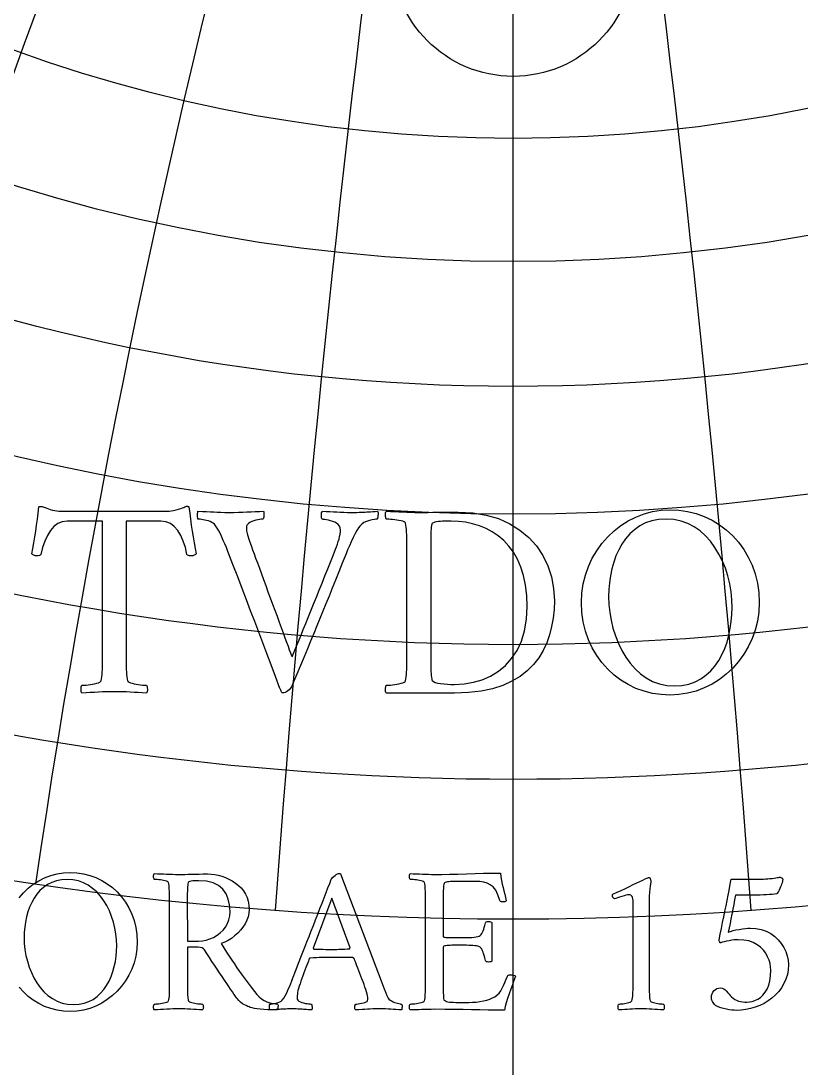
# Model space of a CAD drawing. Header units: millimetres. Extents: x -62 to 62, y -62 to 63.
# Drawn here: x -8.42 to 4.93, y -19.03 to -1.13 of the extents above; entities that cross this region are included whole.
import ezdxf

# ---------------------------------------------------------------- set-up
doc = ezdxf.new("R2010")
doc.units = ezdxf.units.MM
for name, color, linetype in [('CUT_INNER', 6, 'Continuous'), ('CUT_OUTER', 1, 'Continuous'), ('ENGRAVE', 7, 'Continuous'), ('ENGRAVE_FINE', 8, 'Continuous'), ('TEXT', 5, 'Continuous')]:
    doc.layers.add(name, color=color, linetype=linetype)

msp = doc.modelspace()

# ---------------------------------------------------------------- linework, layer by layer
at = {"layer": 'CUT_INNER'}
msp.add_circle((0, 0), 2.075, dxfattribs=at)
at = {"layer": 'CUT_OUTER'}
msp.add_arc((-0.0002, -0.0002), 61.6124, 137.460696, 87.802279, dxfattribs=at)
at = {"layer": 'ENGRAVE'}
msp.add_lwpolyline([(0, -60.75), (0, 60.75)], dxfattribs=at)
for centre, radius in [((0, 0), 60.75), ((0, 25.233), 32.6093), ((0, 23.2838), 28.525), ((0, 21.7056), 24.8411), ((0, 0), 39.7663), ((0, 0), 26.0306)]:
    msp.add_circle(centre, radius, dxfattribs=at)
for centre, radius, start, end in [((0, 27.6592), 37.2123, 131.54082, 48.45918), ((0, 30.7147), 42.5003, 158.87593, 21.12407), ((0, 34.6261), 48.7145, 177.98716, 2.01284), ((0, 39.7432), 56.2217, 193.58708, 346.41292)]:
    msp.add_arc(centre, radius, start, end, dxfattribs=at)
at = {"layer": 'ENGRAVE_FINE'}
for centre, radius, start, end in [((-319.0346, -39.7894), 323.9563, 4.152572, 17.901565), ((-319.0346, -39.7894), 323.9563, 4.152572, 17.901565), ((319.0346, -39.7894), 323.9563, 162.098435, 175.847428), ((319.0346, -39.7894), 323.9563, 162.098435, 175.847428), ((-154.5577, -39.7894), 164.4769, 8.358017, 35.97743), ((-154.5577, -39.7894), 164.4769, 8.358017, 35.97743), ((154.5577, -39.7894), 164.4769, 144.02257, 171.641983), ((154.5577, -39.7894), 164.4769, 144.02257, 171.641983), ((-97.4355, -39.7894), 112.5088, 12.671638, 54.3922), ((-97.4355, -39.7894), 112.5088, 12.671638, 54.3922), ((97.4355, -39.7894), 112.5088, 125.6078, 167.328362), ((97.4355, -39.7894), 112.5088, 125.6078, 167.328362), ((-67.0414, -39.7894), 87.5163, 17.153802, 73.277838), ((-67.0414, -39.7894), 87.5163, 17.153802, 73.277838), ((67.0414, -39.7894), 87.5163, 106.722162, 162.846198), ((67.0414, -39.7894), 87.5163, 106.722162, 162.846198), ((-47.2031, -39.7894), 73.4349, 21.873002, 92.678933), ((-47.2031, -39.7894), 73.4349, 21.873002, 92.678933), ((47.2031, -39.7894), 73.4349, 87.321067, 158.126998), ((47.2031, -39.7894), 73.4349, 87.321067, 158.126998), ((-32.4785, -39.7894), 64.957, 26.909615, 108.663414), ((-32.4785, -39.7894), 64.957, 26.909615, 108.663414), ((32.4785, -39.7894), 64.957, 71.336586, 153.090385), ((32.4785, -39.7894), 64.957, 71.336586, 153.090385), ((-20.4749, -39.7894), 59.8647, 32.360678, 118.765767), ((-20.4749, -39.7894), 59.8647, 32.360678, 118.765767), ((20.4749, -39.7894), 59.8647, 61.234233, 147.639322), ((20.4749, -39.7894), 59.8647, 61.234233, 147.639322), ((-9.9192, -39.7894), 57.1222, 38.34609, 127.43566), ((-9.9192, -39.7894), 57.1222, 38.34609, 127.43566), ((9.9192, -39.7894), 57.1222, 52.56434, 141.65391), ((9.9192, -39.7894), 57.1222, 52.56434, 141.65391), ((0, 70.5779), 94.9547, 230.263164, 309.736836)]:
    msp.add_arc(centre, radius, start, end, dxfattribs=at)
at = {"layer": 'TEXT'}
for points in [[(-5.916, -9.5102), (-5.8852, -9.5087), (-5.8502, -9.5042), (-5.811, -9.4968), (-5.7675, -9.4863), (-5.725, -9.4746), (-5.6885, -9.4635), (-5.658, -9.453), (-5.6334, -9.4432), (-5.6158, -9.4348), (-5.6011, -9.4288), (-5.5894, -9.4252), (-5.5807, -9.424), (-5.5732, -9.4246), (-5.5652, -9.4264), (-5.5565, -9.4294), (-5.5472, -9.4336), (-5.5348, -9.5405), (-5.5214, -9.6455), (-5.5072, -9.7488), (-5.4921, -9.8503), (-5.4761, -9.95), (-5.4592, -10.0479), (-5.4414, -10.144), (-5.4226, -10.2384), (-5.4283, -10.2434), (-5.4358, -10.2491), (-5.4451, -10.2554), (-5.4562, -10.2623), (-5.4688, -10.2683), (-5.4825, -10.2719), (-5.4975, -10.2731), (-5.5137, -10.2719), (-5.5376, -10.2704), (-5.5568, -10.2659), (-5.5711, -10.2584), (-5.5807, -10.2479), (-5.6086, -10.1309), (-5.6442, -10.024), (-5.6876, -9.9273), (-5.7388, -9.8408), (-5.7981, -9.7695), (-5.8657, -9.7186), (-5.9418, -9.6881), (-6.0262, -9.6779), (-6.6202, -9.6779), (-6.6202, -12.0635), (-6.6201, -12.1153), (-6.6196, -12.1653), (-6.6189, -12.2135), (-6.6178, -12.2599), (-6.6156, -12.3033), (-6.6112, -12.3425), (-6.6048, -12.3775), (-6.5963, -12.4084), (-6.5879, -12.42), (-6.5723, -12.4311), (-6.5496, -12.4416), (-6.5196, -12.4515), (-6.4856, -12.4603), (-6.4508, -12.4676), (-6.415, -12.4735), (-6.3783, -12.4778), (-6.344, -12.481), (-6.3154, -12.4832), (-6.2925, -12.4846), (-6.2753, -12.485), (-6.2689, -12.4964), (-6.2639, -12.5114), (-6.2605, -12.5299), (-6.2586, -12.5521), (-6.2587, -12.5742), (-6.2616, -12.5928), (-6.2671, -12.6078), (-6.2753, -12.6191), (-6.3464, -12.6145), (-6.416, -12.6102), (-6.4842, -12.6061), (-6.5508, -12.6024), (-6.6171, -12.5992), (-6.6843, -12.597), (-6.7524, -12.5956), (-6.8214, -12.5952), (-6.8888, -12.5956), (-6.9567, -12.597), (-7.0253, -12.5992), (-7.0945, -12.6024), (-7.1642, -12.6061), (-7.2346, -12.6102), (-7.3055, -12.6145), (-7.3771, -12.6191), (-7.3853, -12.6078), (-7.3909, -12.5928), (-7.3937, -12.5742), (-7.3939, -12.5521), (-7.3919, -12.5299), (-7.3885, -12.5114), (-7.3835, -12.4964), (-7.3771, -12.485), (-7.3597, -12.4846), (-7.3364, -12.4832), (-7.307, -12.481), (-7.2717, -12.4778), (-7.2338, -12.4735), (-7.1969, -12.4676), (-7.1608, -12.4603), (-7.1256, -12.4515), (-7.0949, -12.4416), (-7.0723, -12.4311), (-7.0578, -12.42), (-7.0514, -12.4084), (-7.0428, -12.3775), (-7.0364, -12.3425), (-7.032, -12.3033), (-7.0298, -12.2599), (-7.0288, -12.2135), (-7.028, -12.1653), (-7.0276, -12.1153), (-7.0274, -12.0635), (-7.0274, -9.6779), (-7.631, -9.6779), (-7.7154, -9.6881), (-7.7915, -9.7186), (-7.8591, -9.7695), (-7.9184, -9.8408), (-7.9699, -9.9273), (-8.0142, -10.024), (-8.0513, -10.1309), (-8.0813, -10.2479), (-8.0909, -10.2584), (-8.1052, -10.2659), (-8.1244, -10.2704), (-8.1483, -10.2719), (-8.1644, -10.2731), (-8.1789, -10.2719), (-8.1919, -10.2683), (-8.2034, -10.2623), (-8.2135, -10.2554), (-8.222, -10.2491), (-8.229, -10.2434), (-8.2346, -10.2384), (-8.216, -10.144), (-8.1986, -10.0479), (-8.1825, -9.95), (-8.1675, -9.8503), (-8.1534, -9.7488), (-8.14, -9.6455), (-8.1271, -9.5405), (-8.1148, -9.4336), (-8.1022, -9.4298), (-8.0885, -9.4282), (-8.0735, -9.4286), (-8.0573, -9.4312), (-8.0415, -9.4349), (-8.0274, -9.439), (-8.0151, -9.4433), (-8.0046, -9.4479), (-7.9808, -9.4577), (-7.9525, -9.4677), (-7.9198, -9.478), (-7.8825, -9.4887), (-7.8443, -9.4981), (-7.8088, -9.5048), (-7.776, -9.5089), (-7.746, -9.5102)], [(2.6826, -9.4863), (2.836, -9.4935), (2.985, -9.515), (3.1294, -9.5509), (3.2694, -9.6012), (3.4031, -9.6649), (3.5287, -9.7408), (3.6462, -9.8289), (3.7556, -9.9294), (3.8555, -10.0408), (3.9442, -10.1617), (4.0219, -10.2922), (4.0885, -10.4324), (4.142, -10.581), (4.1802, -10.7371), (4.2031, -10.9008), (4.2107, -11.0719), (4.2031, -11.2343), (4.1802, -11.391), (4.142, -11.5421), (4.0885, -11.6874), (4.0219, -11.8257), (3.9442, -11.9557), (3.8555, -12.0772), (3.7556, -12.1904), (3.6462, -12.2934), (3.5287, -12.3844), (3.4031, -12.4635), (3.2694, -12.5305), (3.1294, -12.584), (2.985, -12.6221), (2.836, -12.645), (2.6826, -12.6527), (2.5312, -12.6455), (2.3838, -12.6239), (2.2402, -12.588), (2.1006, -12.5377), (1.967, -12.4741), (1.8419, -12.3982), (1.7251, -12.31), (1.6167, -12.2096), (1.5181, -12.0982), (1.4305, -11.9772), (1.354, -11.8467), (1.2886, -11.7066), (1.2362, -11.5582), (1.1988, -11.403), (1.1763, -11.2409), (1.1688, -11.0719), (1.1763, -10.9093), (1.1988, -10.7521), (1.2362, -10.6003), (1.2886, -10.4539), (1.354, -10.3145), (1.4305, -10.1839), (1.5181, -10.0619), (1.6167, -9.9485), (1.7251, -9.8455), (1.8419, -9.7545), (1.967, -9.6755), (2.1006, -9.6084), (2.2402, -9.555), (2.3838, -9.5168), (2.5312, -9.4939), (2.6826, -9.4863)], [(-4.8526, -9.5294), (-4.7766, -9.5289), (-4.7017, -9.5276), (-4.6281, -9.5253), (-4.5556, -9.5222), (-4.484, -9.5188), (-4.4131, -9.5156), (-4.3427, -9.5128), (-4.273, -9.5102), (-4.2689, -9.522), (-4.2664, -9.5384), (-4.2653, -9.5592), (-4.2658, -9.5845), (-4.2677, -9.6089), (-4.2712, -9.627), (-4.2761, -9.6388), (-4.2825, -9.6444), (-4.2953, -9.6451), (-4.3143, -9.6473), (-4.3396, -9.6511), (-4.3712, -9.6563), (-4.4055, -9.6635), (-4.4388, -9.6731), (-4.4713, -9.6851), (-4.5029, -9.6994), (-4.5301, -9.7173), (-4.5496, -9.7396), (-4.5613, -9.7664), (-4.5652, -9.7976), (-4.5598, -9.8461), (-4.5436, -9.915), (-4.5167, -10.0042), (-4.479, -10.1138), (-4.4581, -10.1708), (-4.434, -10.2366), (-4.4066, -10.311), (-4.376, -10.394), (-4.3429, -10.4837), (-4.3083, -10.5779), (-4.2722, -10.6765), (-4.2346, -10.7797), (-4.1962, -10.885), (-4.1574, -10.9904), (-4.1183, -11.0958), (-4.079, -11.2012), (-4.0403, -11.3045), (-4.0035, -11.4036), (-3.9685, -11.4985), (-3.9352, -11.5892), (-3.9044, -11.6738), (-3.8766, -11.7503), (-3.8517, -11.8187), (-3.8299, -11.879), (-3.8117, -11.9289), (-3.7981, -11.9659), (-3.789, -11.99), (-3.7844, -12.0012), (-3.7769, -11.9849), (-3.764, -11.9551), (-3.7457, -11.9118), (-3.7221, -11.8551), (-3.6941, -11.7873), (-3.6628, -11.7108), (-3.6282, -11.6256), (-3.5903, -11.5317), (-3.5498, -11.431), (-3.5071, -11.3252), (-3.4624, -11.2142), (-3.4155, -11.0982), (-3.3674, -10.9792), (-3.3191, -10.8593), (-3.2704, -10.7385), (-3.2215, -10.6168), (-3.1731, -10.4964), (-3.1263, -10.3797), (-3.0809, -10.2665), (-3.0371, -10.1569), (-3.0209, -10.1156), (-3.0059, -10.0731), (-2.9922, -10.0294), (-2.9796, -9.9845), (-2.9691, -9.9408), (-2.9616, -9.9006), (-2.9571, -9.8641), (-2.9556, -9.8312), (-2.9597, -9.7952), (-2.9718, -9.7641), (-2.992, -9.7378), (-3.0203, -9.7162), (-3.0532, -9.6985), (-3.0874, -9.6839), (-3.1227, -9.6722), (-3.1592, -9.6635), (-3.1935, -9.6572), (-3.2221, -9.6527), (-3.245, -9.65), (-3.2622, -9.6491), (-3.2706, -9.6415), (-3.2766, -9.6282), (-3.2802, -9.6092), (-3.2814, -9.5845), (-3.2802, -9.5592), (-3.2766, -9.5384), (-3.2706, -9.522), (-3.2622, -9.5102), (-3.1984, -9.5128), (-3.1365, -9.5156), (-3.0763, -9.5188), (-3.0179, -9.5222), (-2.9595, -9.5253), (-2.8993, -9.5276), (-2.8374, -9.5289), (-2.7736, -9.5294), (-2.7214, -9.5292), (-2.6748, -9.5288), (-2.6339, -9.528), (-2.5987, -9.527), (-2.5666, -9.5256), (-2.5347, -9.524), (-2.5031, -9.522), (-2.4718, -9.5198), (-2.4389, -9.5174), (-2.4023, -9.515), (-2.3622, -9.5126), (-2.3185, -9.5102), (-2.3146, -9.5222), (-2.3125, -9.539), (-2.3122, -9.5605), (-2.3137, -9.5869), (-2.3164, -9.612), (-2.3197, -9.63), (-2.3236, -9.6408), (-2.3281, -9.6444), (-2.3471, -9.6458), (-2.3754, -9.6503), (-2.413, -9.6578), (-2.4598, -9.6683), (-2.5088, -9.6833), (-2.5526, -9.7042), (-2.5914, -9.7312), (-2.6251, -9.7641), (-2.6483, -9.7942), (-2.6748, -9.8366), (-2.7046, -9.8912), (-2.7377, -9.9581), (-2.7714, -10.0304), (-2.8029, -10.1012), (-2.8324, -10.1705), (-2.8598, -10.2384), (-2.9231, -10.3955), (-2.9838, -10.5461), (-3.0417, -10.6901), (-3.0969, -10.8276), (-3.1505, -10.9605), (-3.2035, -11.091), (-3.2559, -11.2192), (-3.3077, -11.3449), (-3.3597, -11.4707), (-3.4125, -11.5988), (-3.4662, -11.7293), (-3.5209, -11.8623), (-3.5778, -12), (-3.6382, -12.1449), (-3.7023, -12.297), (-3.77, -12.4563), (-3.7896, -12.4982), (-3.8101, -12.5329), (-3.8315, -12.5605), (-3.8538, -12.5808), (-3.8767, -12.5955), (-3.8999, -12.606), (-3.9234, -12.6123), (-3.9472, -12.6144), (-3.9541, -12.6124), (-3.9604, -12.6066), (-3.9661, -12.5968), (-3.9712, -12.5832), (-3.976, -12.5687), (-3.9808, -12.5563), (-3.9855, -12.5459), (-3.9903, -12.5377), (-4.068, -12.3328), (-4.143, -12.1347), (-4.2153, -11.9436), (-4.2849, -11.7593), (-4.3535, -11.5777), (-4.4227, -11.3946), (-4.4924, -11.21), (-4.5628, -11.024), (-4.6357, -10.8324), (-4.7131, -10.6312), (-4.795, -10.4204), (-4.8813, -10.2), (-4.9075, -10.1324), (-4.9334, -10.0683), (-4.959, -10.0078), (-4.9843, -9.9509), (-5.0102, -9.897), (-5.0376, -9.8455), (-5.0665, -9.7964), (-5.0969, -9.7497), (-5.1113, -9.7315), (-5.1304, -9.715), (-5.1544, -9.7003), (-5.1831, -9.6875), (-5.2141, -9.6764), (-5.2448, -9.6671), (-5.2752, -9.6596), (-5.3053, -9.6539), (-5.3333, -9.6497), (-5.3574, -9.6467), (-5.3776, -9.645), (-5.3939, -9.6444), (-5.396, -9.6403), (-5.3975, -9.6282), (-5.3984, -9.608), (-5.3987, -9.5797), (-5.3984, -9.5511), (-5.3975, -9.53), (-5.396, -9.5164), (-5.3939, -9.5102), (-5.3159, -9.5128), (-5.2448, -9.5156), (-5.1806, -9.5188), (-5.1232, -9.5222), (-5.0659, -9.5253), (-5.0017, -9.5276), (-4.9306, -9.5289), (-4.8526, -9.5294)], [(-0.9389, -9.5246), (-0.6916, -9.537), (-0.4623, -9.5743), (-0.2509, -9.6364), (-0.0575, -9.7234), (0.1162, -9.8318), (0.2683, -9.9581), (0.3988, -10.1024), (0.5078, -10.2647), (0.5937, -10.4418), (0.6551, -10.6306), (0.6919, -10.831), (0.7042, -11.0431), (0.6991, -11.1907), (0.6838, -11.3365), (0.6584, -11.4805), (0.6227, -11.6228), (0.575, -11.7605), (0.5132, -11.891), (0.4373, -12.0144), (0.3473, -12.1305), (0.2418, -12.2373), (0.1192, -12.3323), (-0.0205, -12.4157), (-0.1772, -12.4874), (-0.3527, -12.545), (-0.5485, -12.5862), (-0.7647, -12.6109), (-1.0012, -12.6191), (-2.17, -12.6191), (-2.1782, -12.6078), (-2.1838, -12.5928), (-2.1866, -12.5742), (-2.1868, -12.5521), (-2.1848, -12.5299), (-2.1814, -12.5114), (-2.1765, -12.4964), (-2.17, -12.485), (-2.1527, -12.4846), (-2.1293, -12.4832), (-2.1, -12.481), (-2.0646, -12.4778), (-2.0268, -12.4735), (-1.9898, -12.4676), (-1.9537, -12.4603), (-1.9185, -12.4515), (-1.8878, -12.4416), (-1.8652, -12.4311), (-1.8507, -12.42), (-1.8443, -12.4084), (-1.8357, -12.3775), (-1.8293, -12.3425), (-1.825, -12.3033), (-1.8227, -12.2599), (-1.8217, -12.2135), (-1.8209, -12.1653), (-1.8205, -12.1153), (-1.8203, -12.0635), (-1.8203, -10.0659), (-1.8205, -10.014), (-1.8209, -9.9635), (-1.8217, -9.9146), (-1.8227, -9.8671), (-1.825, -9.8226), (-1.8293, -9.7827), (-1.8357, -9.7472), (-1.8443, -9.7162), (-1.8507, -9.7027), (-1.8652, -9.6911), (-1.8878, -9.6812), (-1.9185, -9.6731), (-1.9537, -9.6664), (-1.9898, -9.6605), (-2.0268, -9.6556), (-2.0646, -9.6515), (-2.1, -9.6484), (-2.1293, -9.6461), (-2.1527, -9.6448), (-2.17, -9.6444), (-2.1765, -9.633), (-2.1814, -9.618), (-2.1848, -9.5994), (-2.1868, -9.5773), (-2.1866, -9.5551), (-2.1838, -9.5366), (-2.1782, -9.5216), (-2.17, -9.5102), (-2.0985, -9.5128), (-2.0275, -9.5156), (-1.9571, -9.5188), (-1.8874, -9.5222), (-1.8182, -9.5253), (-1.7497, -9.5276), (-1.6817, -9.5289), (-1.6143, -9.5294), (-1.5416, -9.5292), (-1.4622, -9.5288), (-1.3763, -9.528), (-1.2838, -9.527), (-1.1904, -9.5259), (-1.1018, -9.5252), (-1.0179, -9.5247), (-0.9389, -9.5246)], [(2.6155, -9.6444), (2.4886, -9.6517), (2.3712, -9.6737), (2.2634, -9.7104), (2.1652, -9.7617), (2.0762, -9.825), (1.9958, -9.8976), (1.9241, -9.9795), (1.861, -10.0707), (1.8063, -10.1692), (1.7592, -10.2731), (1.72, -10.3824), (1.6886, -10.497), (1.6645, -10.6144), (1.6473, -10.7318), (1.6369, -10.8491), (1.6335, -10.9665), (1.6381, -11.1029), (1.6521, -11.2389), (1.6753, -11.3747), (1.7078, -11.5102), (1.7492, -11.6425), (1.7994, -11.7689), (1.8582, -11.8892), (1.9257, -12.0036), (2.0016, -12.1094), (2.0856, -12.2042), (2.1777, -12.2879), (2.2778, -12.3605), (2.386, -12.4191), (2.5023, -12.4611), (2.6267, -12.4862), (2.7592, -12.4946), (2.8862, -12.4873), (3.0035, -12.4653), (3.1113, -12.4286), (3.2095, -12.3772), (3.2987, -12.3136), (3.3796, -12.2401), (3.452, -12.1567), (3.5161, -12.0635), (3.5719, -11.9627), (3.6197, -11.8569), (3.6594, -11.746), (3.6909, -11.6299), (3.715, -11.5115), (3.7323, -11.3934), (3.7426, -11.2756), (3.746, -11.1581), (3.7414, -11.0219), (3.7275, -10.8862), (3.7043, -10.7512), (3.6718, -10.6168), (3.6302, -10.4857), (3.5796, -10.3605), (3.52, -10.2413), (3.4514, -10.1282), (3.3745, -10.0235), (3.2898, -9.93), (3.1972, -9.8475), (3.0969, -9.7761), (2.9887, -9.7185), (2.8724, -9.6773), (2.748, -9.6526), (2.6155, -9.6444)], [(-1.4084, -10.0755), (-1.4084, -12.0683), (-1.4084, -12.0876), (-1.4084, -12.112), (-1.4084, -12.1415), (-1.4084, -12.176), (-1.4079, -12.2129), (-1.4066, -12.2491), (-1.4043, -12.2847), (-1.4012, -12.3197), (-1.3974, -12.351), (-1.3934, -12.3754), (-1.389, -12.3929), (-1.3844, -12.4036), (-1.3648, -12.4212), (-1.3347, -12.4359), (-1.2941, -12.4476), (-1.2431, -12.4563), (-1.1858, -12.4626), (-1.1263, -12.467), (-1.0648, -12.4697), (-1.0012, -12.4706), (-0.837, -12.4617), (-0.6796, -12.4347), (-0.5292, -12.3898), (-0.3856, -12.3269), (-0.2522, -12.2456), (-0.1323, -12.1455), (-0.0259, -12.0265), (0.0671, -11.8886), (0.1425, -11.7313), (0.1964, -11.5539), (0.2287, -11.3564), (0.2395, -11.1389), (0.2328, -10.9476), (0.2126, -10.7713), (0.1789, -10.6099), (0.1317, -10.4635), (0.0731, -10.331), (0.0048, -10.2114), (-0.0731, -10.1047), (-0.1605, -10.0108), (-0.2557, -9.9294), (-0.3569, -9.8599), (-0.4641, -9.8024), (-0.5772, -9.7569), (-0.6947, -9.7223), (-0.815, -9.6976), (-0.9379, -9.6828), (-1.0635, -9.6779), (-1.0808, -9.678), (-1.1042, -9.6785), (-1.1335, -9.6792), (-1.1688, -9.6803), (-1.2066, -9.6819), (-1.2431, -9.6845), (-1.2784, -9.6879), (-1.3125, -9.6923), (-1.3425, -9.6979), (-1.3652, -9.7054), (-1.3808, -9.7147), (-1.3892, -9.7258), (-1.3956, -9.7517), (-1.4006, -9.7815), (-1.404, -9.8152), (-1.406, -9.8527), (-1.407, -9.8927), (-1.4078, -9.9336), (-1.4082, -9.9753), (-1.4084, -10.018), (-1.4084, -10.0252), (-1.4084, -10.0324), (-1.4084, -10.0396), (-1.4084, -10.0467), (-1.4084, -10.0539), (-1.4084, -10.0611), (-1.4084, -10.0683), (-1.4084, -10.0755)], [(-5.2274, -15.7113), (-5.1677, -15.7138), (-5.1071, -15.7212), (-5.0456, -15.7335), (-4.9831, -15.7508), (-4.9215, -15.7728), (-4.8623, -15.7993), (-4.8056, -15.8303), (-4.7514, -15.8658), (-4.701, -15.9059), (-4.6557, -15.9507), (-4.6157, -16.0002), (-4.5807, -16.0544), (-4.5525, -16.1133), (-4.5322, -16.177), (-4.5201, -16.2454), (-4.5161, -16.3185), (-4.5205, -16.3809), (-4.5336, -16.4424), (-4.5555, -16.503), (-4.5861, -16.5628), (-4.6236, -16.6203), (-4.6661, -16.6742), (-4.7135, -16.7244), (-4.7658, -16.7712), (-4.8211, -16.8129), (-4.8776, -16.8484), (-4.9352, -16.8776), (-4.9939, -16.9005), (-4.9477, -16.9762), (-4.9023, -17.0487), (-4.8578, -17.1181), (-4.8143, -17.1843), (-4.7707, -17.2489), (-4.7263, -17.3132), (-4.6809, -17.3773), (-4.6346, -17.4412), (-4.5866, -17.5067), (-4.5358, -17.5755), (-4.4824, -17.6477), (-4.4263, -17.7232), (-4.3877, -17.7704), (-4.3477, -17.8113), (-4.306, -17.8458), (-4.2628, -17.8741), (-4.2153, -17.8968), (-4.1608, -17.9145), (-4.0994, -17.9273), (-4.0311, -17.9352), (-4.0252, -17.944), (-4.0221, -17.9559), (-4.0216, -17.9709), (-4.0239, -17.9891), (-4.0272, -18.0068), (-4.0302, -18.0205), (-4.0326, -18.0302), (-4.0346, -18.0358), (-4.119, -18.035), (-4.1959, -18.0327), (-4.2654, -18.0287), (-4.3275, -18.0232), (-4.3819, -18.0166), (-4.4285, -18.0093), (-4.4672, -18.0013), (-4.4981, -17.9927), (-4.5179, -17.9845), (-4.5412, -17.9743), (-4.5682, -17.962), (-4.5987, -17.9478), (-4.6308, -17.9295), (-4.6625, -17.9051), (-4.6937, -17.8747), (-4.7245, -17.8382), (-4.7375, -17.8205), (-4.755, -17.796), (-4.777, -17.7648), (-4.8035, -17.7268), (-4.8336, -17.6833), (-4.8664, -17.6352), (-4.9018, -17.5827), (-4.94, -17.5256), (-4.9802, -17.4653), (-5.0218, -17.403), (-5.0646, -17.3387), (-5.1089, -17.2723), (-5.1533, -17.2053), (-5.1969, -17.139), (-5.2396, -17.0733), (-5.2813, -17.0083), (-5.2988, -16.9894), (-5.3226, -16.9759), (-5.3527, -16.9679), (-5.3891, -16.9652), (-5.5723, -16.9652), (-5.5723, -17.619), (-5.5723, -17.6244), (-5.5723, -17.6298), (-5.5723, -17.6352), (-5.5723, -17.6406), (-5.5723, -17.646), (-5.5723, -17.6514), (-5.5723, -17.6568), (-5.5723, -17.6622), (-5.5722, -17.6955), (-5.5719, -17.7273), (-5.5713, -17.7575), (-5.5705, -17.7861), (-5.5691, -17.8127), (-5.5665, -17.8369), (-5.5628, -17.8585), (-5.558, -17.8777), (-5.5517, -17.8865), (-5.54, -17.8948), (-5.5229, -17.9026), (-5.5005, -17.9101), (-5.4749, -17.9167), (-5.4484, -17.9222), (-5.421, -17.9266), (-5.3927, -17.9298), (-5.3662, -17.9322), (-5.3442, -17.9339), (-5.3267, -17.9349), (-5.3137, -17.9352), (-5.3088, -17.9437), (-5.3051, -17.955), (-5.3026, -17.9689), (-5.3011, -17.9855), (-5.3012, -18.0021), (-5.3033, -18.016), (-5.3075, -18.0273), (-5.3137, -18.0358), (-5.367, -18.0323), (-5.4192, -18.0291), (-5.4703, -18.026), (-5.5202, -18.0232), (-5.57, -18.0209), (-5.6204, -18.0192), (-5.6715, -18.0182), (-5.7232, -18.0178), (-5.7738, -18.0182), (-5.8247, -18.0192), (-5.8762, -18.0209), (-5.928, -18.0232), (-5.9803, -18.026), (-6.0331, -18.0291), (-6.0863, -18.0323), (-6.14, -18.0358), (-6.1462, -18.0273), (-6.1503, -18.016), (-6.1525, -18.0021), (-6.1526, -17.9855), (-6.1511, -17.9689), (-6.1485, -17.955), (-6.1448, -17.9437), (-6.14, -17.9352), (-6.127, -17.9349), (-6.1095, -17.9339), (-6.0875, -17.9322), (-6.061, -17.9298), (-6.0326, -17.9266), (-6.0048, -17.9222), (-5.9778, -17.9167), (-5.9514, -17.9101), (-5.9284, -17.9026), (-5.9114, -17.8948), (-5.9005, -17.8865), (-5.8957, -17.8777), (-5.8893, -17.8546), (-5.8845, -17.8283), (-5.8812, -17.7989), (-5.8795, -17.7663), (-5.8787, -17.7315), (-5.8782, -17.6954), (-5.8778, -17.6579), (-5.8777, -17.619), (-5.8813, -16.1209), (-5.8814, -16.0819), (-5.8818, -16.0441), (-5.8823, -16.0074), (-5.8831, -15.9718), (-5.8848, -15.9384), (-5.8881, -15.9084), (-5.8929, -15.8818), (-5.8993, -15.8586), (-5.9041, -15.8485), (-5.915, -15.8397), (-5.932, -15.8323), (-5.955, -15.8263), (-5.9812, -15.8212), (-6.008, -15.8168), (-6.0351, -15.8131), (-6.0628, -15.8101), (-6.0885, -15.8077), (-6.1099, -15.8061), (-6.1271, -15.805), (-6.14, -15.8047), (-6.1448, -15.7962), (-6.1485, -15.7849), (-6.1511, -15.771), (-6.1526, -15.7544), (-6.1525, -15.7378), (-6.1503, -15.7239), (-6.1462, -15.7126), (-6.14, -15.7041), (-6.0864, -15.706), (-6.0336, -15.7082), (-5.9814, -15.7105), (-5.9298, -15.7131), (-5.8787, -15.7154), (-5.8279, -15.7171), (-5.7772, -15.7181), (-5.7268, -15.7185), (-5.6737, -15.7183), (-5.6186, -15.7176), (-5.5615, -15.7165), (-5.5023, -15.7149), (-5.44, -15.7133), (-5.3734, -15.7122), (-5.3026, -15.7115), (-5.2274, -15.7113)], [(-3.7867, -17.5364), (-3.7846, -17.5309), (-3.7782, -17.5144), (-3.7676, -17.4869), (-3.7526, -17.4484), (-3.7341, -17.4004), (-3.7126, -17.3446), (-3.6883, -17.281), (-3.661, -17.2095), (-3.6313, -17.1319), (-3.5995, -17.05), (-3.5657, -16.9639), (-3.5299, -16.8735), (-3.4929, -16.7804), (-3.4558, -16.6858), (-3.4184, -16.5899), (-3.3808, -16.4927), (-3.3434, -16.3958), (-3.3067, -16.301), (-3.2706, -16.2081), (-3.2353, -16.1173), (-3.2012, -16.0302), (-3.1692, -15.9484), (-3.1393, -15.8721), (-3.1113, -15.8011), (-3.102, -15.7863), (-3.0884, -15.7706), (-3.0706, -15.754), (-3.0484, -15.7364), (-3.0257, -15.7207), (-3.0058, -15.7095), (-2.9888, -15.7028), (-2.9748, -15.7005), (-2.9715, -15.7006), (-2.969, -15.701), (-2.967, -15.7015), (-2.9658, -15.7023), (-2.9646, -15.7033), (-2.9627, -15.7046), (-2.9601, -15.706), (-2.9568, -15.7077), (-2.2419, -17.5831), (-2.2066, -17.6756), (-2.1799, -17.7448), (-2.1617, -17.7906), (-2.1521, -17.813), (-2.1409, -17.8321), (-2.1256, -17.8499), (-2.1059, -17.8663), (-2.082, -17.8813), (-2.0559, -17.8947), (-2.0299, -17.906), (-2.0039, -17.9153), (-1.9778, -17.9226), (-1.9541, -17.9281), (-1.9351, -17.9321), (-1.9209, -17.9344), (-1.9113, -17.9352), (-1.9053, -17.9454), (-1.9015, -17.9581), (-1.8999, -17.9733), (-1.9006, -17.9909), (-1.9024, -18.0078), (-1.9042, -18.021), (-1.9059, -18.0303), (-1.9077, -18.0358), (-1.9585, -18.0323), (-2.0065, -18.0291), (-2.0519, -18.026), (-2.0946, -18.0232), (-2.1379, -18.0209), (-2.1853, -18.0192), (-2.2367, -18.0182), (-2.2922, -18.0178), (-2.3507, -18.0182), (-2.404, -18.0192), (-2.4522, -18.0209), (-2.4952, -18.0232), (-2.5382, -18.026), (-2.5863, -18.0291), (-2.6397, -18.0323), (-2.6981, -18.0358), (-2.7043, -18.0273), (-2.7085, -18.016), (-2.7106, -18.0021), (-2.7107, -17.9855), (-2.709, -17.9689), (-2.7058, -17.955), (-2.701, -17.9437), (-2.6946, -17.9352), (-2.6761, -17.9344), (-2.6532, -17.9321), (-2.6258, -17.9281), (-2.594, -17.9226), (-2.5625, -17.9158), (-2.5365, -17.9078), (-2.5158, -17.8987), (-2.5005, -17.8885), (-2.4943, -17.88), (-2.4898, -17.8687), (-2.4871, -17.8548), (-2.4862, -17.8382), (-2.4876, -17.8192), (-2.492, -17.7946), (-2.4993, -17.7644), (-2.5095, -17.7286), (-2.522, -17.6888), (-2.536, -17.6464), (-2.5516, -17.6016), (-2.5688, -17.5544), (-2.5868, -17.5062), (-2.6047, -17.4587), (-2.6227, -17.4119), (-2.6407, -17.3658), (-2.6578, -17.322), (-2.6734, -17.2822), (-2.6875, -17.2465), (-2.6999, -17.2149), (-2.7102, -17.1889), (-2.7175, -17.1704), (-2.7218, -17.1593), (-2.7233, -17.1556), (-2.7237, -17.1551), (-2.7251, -17.1538), (-2.7273, -17.1515), (-2.7305, -17.1484), (-2.7341, -17.1452), (-2.7377, -17.143), (-2.7413, -17.1417), (-2.7449, -17.1412), (-2.7734, -17.1396), (-2.805, -17.1385), (-2.8398, -17.1378), (-2.8778, -17.1376), (-2.9166, -17.1376), (-2.9541, -17.1376), (-2.9903, -17.1376), (-3.0251, -17.1376), (-3.0341, -17.1376), (-3.0431, -17.1376), (-3.052, -17.1376), (-3.061, -17.1376), (-3.0698, -17.1376), (-3.0781, -17.1376), (-3.0859, -17.1376), (-3.0934, -17.1376), (-3.1452, -17.1377), (-3.193, -17.1381), (-3.2368, -17.1386), (-3.2766, -17.1394), (-3.317, -17.1406), (-3.3628, -17.1426), (-3.414, -17.1451), (-3.4706, -17.1484), (-3.4726, -17.1487), (-3.4751, -17.1497), (-3.478, -17.1514), (-3.4814, -17.1538), (-3.4845, -17.1561), (-3.4868, -17.1578), (-3.4881, -17.1588), (-3.4886, -17.1592), (-3.4902, -17.1637), (-3.4953, -17.1771), (-3.5037, -17.1996), (-3.5155, -17.231), (-3.5296, -17.2686), (-3.5451, -17.3096), (-3.562, -17.354), (-3.5802, -17.4017), (-3.5985, -17.4503), (-3.6156, -17.4973), (-3.6317, -17.5428), (-3.6466, -17.5867), (-3.6613, -17.6298), (-3.6731, -17.6693), (-3.682, -17.7053), (-3.6879, -17.7376), (-3.6919, -17.7666), (-3.6947, -17.7924), (-3.6964, -17.8151), (-3.6969, -17.8346), (-3.6935, -17.8534), (-3.683, -17.8701), (-3.6656, -17.8848), (-3.6412, -17.8975), (-3.6132, -17.9081), (-3.5847, -17.9168), (-3.5557, -17.9234), (-3.5263, -17.928), (-3.4994, -17.9312), (-3.4782, -17.9334), (-3.4626, -17.9348), (-3.4526, -17.9352), (-3.4493, -17.9407), (-3.4463, -17.95), (-3.4439, -17.9632), (-3.4418, -17.9801), (-3.4407, -17.9977), (-3.4409, -18.0129), (-3.4425, -18.0256), (-3.4454, -18.0358), (-3.4783, -18.034), (-3.5088, -18.0322), (-3.5367, -18.0304), (-3.5622, -18.0286), (-3.5865, -18.0268), (-3.6107, -18.025), (-3.635, -18.0232), (-3.6592, -18.0214), (-3.6854, -18.0199), (-3.7153, -18.0187), (-3.7491, -18.0181), (-3.7867, -18.0178), (-3.8247, -18.0181), (-3.8595, -18.0187), (-3.8912, -18.0199), (-3.9197, -18.0214), (-3.9466, -18.0232), (-3.9736, -18.025), (-4.0005, -18.0268), (-4.0275, -18.0286), (-4.0562, -18.0304), (-4.0885, -18.0322), (-4.1245, -18.034), (-4.164, -18.0358), (-4.1671, -18.0303), (-4.1694, -18.021), (-4.1707, -18.0078), (-4.1712, -17.9909), (-4.1707, -17.9733), (-4.1694, -17.9581), (-4.1671, -17.9454), (-4.164, -17.9352), (-4.145, -17.9342), (-4.1204, -17.9312), (-4.0902, -17.9261), (-4.0544, -17.919), (-4.019, -17.9097), (-3.9902, -17.8979), (-3.9678, -17.8837), (-3.952, -17.8669), (-3.9261, -17.8318), (-3.9022, -17.7946), (-3.8803, -17.7555), (-3.8604, -17.7142), (-3.8417, -17.6715), (-3.8231, -17.6276), (-3.8048, -17.5826), (-3.7867, -17.5364)], [(-1.3473, -15.7185), (-1.2202, -15.7178), (-1.0868, -15.7158), (-0.9471, -15.7124), (-0.8012, -15.7077), (-0.653, -15.703), (-0.5066, -15.6996), (-0.362, -15.6976), (-0.2192, -15.6969), (-0.2095, -15.762), (-0.1985, -15.8245), (-0.1861, -15.8842), (-0.1725, -15.9412), (-0.1583, -15.9974), (-0.1446, -16.0544), (-0.1314, -16.1123), (-0.1186, -16.1712), (-0.1291, -16.179), (-0.1428, -16.1846), (-0.1597, -16.188), (-0.1796, -16.1891), (-0.2003, -16.1876), (-0.2156, -16.1828), (-0.2254, -16.175), (-0.2299, -16.164), (-0.2616, -16.0677), (-0.2991, -15.9906), (-0.3424, -15.9329), (-0.3916, -15.8945), (-0.4459, -15.8694), (-0.5048, -15.8514), (-0.5681, -15.8406), (-0.6359, -15.837), (-0.9377, -15.837), (-0.9507, -15.8372), (-0.9682, -15.8375), (-0.9902, -15.8381), (-1.0167, -15.8388), (-1.045, -15.8401), (-1.0724, -15.842), (-1.0989, -15.8446), (-1.1245, -15.8478), (-1.147, -15.8521), (-1.164, -15.8577), (-1.1757, -15.8647), (-1.182, -15.873), (-1.1868, -15.8923), (-1.1905, -15.9143), (-1.1931, -15.939), (-1.1946, -15.9664), (-1.1954, -15.9953), (-1.1959, -16.0248), (-1.1963, -16.0546), (-1.1964, -16.0849), (-1.1964, -16.0968), (-1.1964, -16.1074), (-1.1964, -16.1166), (-1.1964, -16.1245), (-1.1964, -16.7783), (-1.1935, -16.7849), (-1.1847, -16.79), (-1.1701, -16.7938), (-1.1497, -16.7963), (-1.1257, -16.7979), (-1.1003, -16.799), (-1.0736, -16.7997), (-1.0455, -16.7999), (-0.8623, -16.7999), (-0.8029, -16.7994), (-0.7504, -16.7981), (-0.705, -16.7959), (-0.6665, -16.7927), (-0.6338, -16.788), (-0.6058, -16.781), (-0.5826, -16.7718), (-0.5641, -16.7604), (-0.5488, -16.7462), (-0.5353, -16.7289), (-0.5236, -16.7085), (-0.5138, -16.6849), (-0.5046, -16.6575), (-0.4949, -16.6256), (-0.4848, -16.5893), (-0.4742, -16.5484), (-0.4698, -16.5374), (-0.4599, -16.5295), (-0.4446, -16.5248), (-0.4239, -16.5233), (-0.404, -16.5244), (-0.3871, -16.5277), (-0.3734, -16.5334), (-0.3629, -16.5412), (-0.3629, -17.2023), (-0.3718, -17.2086), (-0.3844, -17.2131), (-0.4006, -17.2158), (-0.4204, -17.2167), (-0.4399, -17.2151), (-0.4554, -17.2104), (-0.4668, -17.2025), (-0.4742, -17.1915), (-0.4863, -17.1447), (-0.4971, -17.1048), (-0.5069, -17.0719), (-0.5156, -17.046), (-0.5234, -17.0253), (-0.5308, -17.0083), (-0.5378, -16.9948), (-0.5443, -16.9849), (-0.5509, -16.9772), (-0.5582, -16.9701), (-0.5662, -16.9637), (-0.5748, -16.958), (-0.5867, -16.9514), (-0.6045, -16.9459), (-0.6281, -16.9415), (-0.6575, -16.9382), (-0.6906, -16.9357), (-0.7253, -16.9337), (-0.7615, -16.9322), (-0.7994, -16.931), (-0.8374, -16.9302), (-0.8744, -16.9297), (-0.9102, -16.9293), (-0.9449, -16.9292), (-0.969, -16.9293), (-0.9947, -16.9297), (-1.022, -16.9302), (-1.0509, -16.931), (-1.0795, -16.9322), (-1.1061, -16.9337), (-1.1307, -16.9357), (-1.1533, -16.9382), (-1.1721, -16.9417), (-1.1856, -16.9467), (-1.1937, -16.9534), (-1.1964, -16.9616), (-1.1964, -17.6298), (-1.1964, -17.6339), (-1.1964, -17.6388), (-1.1964, -17.6446), (-1.1964, -17.6514), (-1.1963, -17.6783), (-1.1959, -17.7089), (-1.1954, -17.743), (-1.1946, -17.7807), (-1.1929, -17.816), (-1.1896, -17.8427), (-1.1848, -17.8609), (-1.1784, -17.8705), (-1.1594, -17.8819), (-1.1385, -17.8907), (-1.1154, -17.8971), (-1.0904, -17.9011), (-1.0606, -17.9034), (-1.0235, -17.9051), (-0.9789, -17.9061), (-0.9269, -17.9065), (-0.7581, -17.9065), (-0.6954, -17.9049), (-0.6332, -17.9002), (-0.5715, -17.8923), (-0.5102, -17.8813), (-0.4522, -17.8674), (-0.4006, -17.8508), (-0.3552, -17.8315), (-0.3162, -17.8095), (-0.2771, -17.7815), (-0.2425, -17.7479), (-0.2124, -17.7087), (-0.1868, -17.664), (-0.1637, -17.6153), (-0.141, -17.5647), (-0.1188, -17.512), (-0.097, -17.4574), (-0.0912, -17.4479), (-0.0808, -17.4412), (-0.066, -17.4372), (-0.0467, -17.4358), (-0.0171, -17.4372), (0.0072, -17.4412), (0.026, -17.4479), (0.0395, -17.4574), (0.0138, -17.5303), (-0.013, -17.6056), (-0.041, -17.683), (-0.0701, -17.7628), (-0.0971, -17.8407), (-0.119, -17.9127), (-0.1357, -17.979), (-0.1473, -18.0394), (-0.289, -18.0389), (-0.4302, -18.0376), (-0.571, -18.0354), (-0.7114, -18.0322), (-0.856, -18.0291), (-1.0096, -18.0268), (-1.1721, -18.0255), (-1.3437, -18.025), (-1.4032, -18.0254), (-1.4596, -18.0264), (-1.5128, -18.0281), (-1.5628, -18.0304), (-1.6118, -18.0328), (-1.6616, -18.0345), (-1.7124, -18.0355), (-1.764, -18.0358), (-1.7702, -18.0273), (-1.7744, -18.016), (-1.7765, -18.0021), (-1.7766, -17.9855), (-1.7752, -17.9689), (-1.7726, -17.955), (-1.7689, -17.9437), (-1.764, -17.9352), (-1.751, -17.9349), (-1.7335, -17.9339), (-1.7115, -17.9322), (-1.685, -17.9298), (-1.6566, -17.9266), (-1.6289, -17.9222), (-1.6018, -17.9167), (-1.5754, -17.9101), (-1.5524, -17.9026), (-1.5354, -17.8948), (-1.5246, -17.8865), (-1.5197, -17.8777), (-1.5133, -17.8546), (-1.5085, -17.8283), (-1.5052, -17.7989), (-1.5036, -17.7663), (-1.5028, -17.7315), (-1.5022, -17.6954), (-1.5019, -17.6579), (-1.5018, -17.619), (-1.5018, -16.1209), (-1.5019, -16.0819), (-1.5022, -16.0441), (-1.5028, -16.0074), (-1.5036, -15.9718), (-1.5052, -15.9384), (-1.5085, -15.9084), (-1.5133, -15.8818), (-1.5197, -15.8586), (-1.5246, -15.8485), (-1.5354, -15.8397), (-1.5524, -15.8323), (-1.5754, -15.8263), (-1.6018, -15.8212), (-1.6289, -15.8168), (-1.6566, -15.8131), (-1.685, -15.8101), (-1.7115, -15.8077), (-1.7335, -15.8061), (-1.751, -15.805), (-1.764, -15.8047), (-1.7689, -15.7962), (-1.7726, -15.7849), (-1.7752, -15.771), (-1.7766, -15.7544), (-1.7765, -15.7378), (-1.7744, -15.7239), (-1.7702, -15.7126), (-1.764, -15.7041), (-1.7104, -15.706), (-1.6572, -15.7082), (-1.6044, -15.7105), (-1.5521, -15.7131), (-1.5002, -15.7154), (-1.4488, -15.7171), (-1.3978, -15.7181), (-1.3473, -15.7185)], [(-7.631, -15.8047), (-7.7262, -15.8102), (-7.8142, -15.8267), (-7.8951, -15.8542), (-7.9687, -15.8927), (-8.0355, -15.9402), (-8.0958, -15.9947), (-8.1496, -16.0561), (-8.1968, -16.1245), (-8.2379, -16.1983), (-8.2732, -16.2763), (-8.3026, -16.3582), (-8.3262, -16.4442), (-8.3443, -16.5322), (-8.3572, -16.6203), (-8.3649, -16.7083), (-8.3675, -16.7963), (-8.364, -16.8986), (-8.3536, -17.0006), (-8.3362, -17.1025), (-8.3118, -17.2041), (-8.2807, -17.3033), (-8.2431, -17.3981), (-8.199, -17.4884), (-8.1483, -17.5741), (-8.0914, -17.6535), (-8.0284, -17.7246), (-7.9594, -17.7873), (-7.8843, -17.8418), (-7.8031, -17.8858), (-7.7159, -17.9172), (-7.6226, -17.9361), (-7.5232, -17.9424), (-7.428, -17.9369), (-7.34, -17.9204), (-7.2591, -17.8929), (-7.1855, -17.8544), (-7.1186, -17.8067), (-7.0579, -17.7515), (-7.0036, -17.689), (-6.9555, -17.619), (-6.9137, -17.5435), (-6.8779, -17.4641), (-6.8481, -17.3809), (-6.8244, -17.2939), (-6.8063, -17.2051), (-6.7934, -17.1165), (-6.7857, -17.0281), (-6.7831, -16.94), (-6.7866, -16.8378), (-6.797, -16.7361), (-6.8144, -16.6349), (-6.8388, -16.534), (-6.87, -16.4357), (-6.9079, -16.3418), (-6.9526, -16.2525), (-7.0041, -16.1676), (-7.0618, -16.0891), (-7.1253, -16.0189), (-7.1947, -15.9571), (-7.2699, -15.9035), (-7.3511, -15.8603), (-7.4383, -15.8294), (-7.5316, -15.8109), (-7.631, -15.8047)], [(-4.843, -16.3508), (-4.8508, -16.241), (-4.874, -16.1415), (-4.9127, -16.0524), (-4.967, -15.9736), (-5.0394, -15.9091), (-5.1327, -15.8631), (-5.2469, -15.8355), (-5.3819, -15.8263), (-5.4002, -15.8265), (-5.4228, -15.8272), (-5.4496, -15.8283), (-5.4807, -15.8299), (-5.5105, -15.833), (-5.5333, -15.8388), (-5.5491, -15.8474), (-5.558, -15.8586), (-5.5644, -15.8776), (-5.5692, -15.9022), (-5.5725, -15.9324), (-5.5741, -15.9682), (-5.5749, -16.0069), (-5.5755, -16.0459), (-5.5758, -16.0851), (-5.5759, -16.1245), (-5.5723, -16.8574), (-5.3855, -16.8574), (-5.318, -16.8535), (-5.2521, -16.8417), (-5.1878, -16.822), (-5.125, -16.7945), (-5.0659, -16.7599), (-5.0123, -16.7191), (-4.9644, -16.6719), (-4.9221, -16.6185), (-4.8875, -16.5593), (-4.8628, -16.495), (-4.848, -16.4255), (-4.843, -16.3508)], [(2.0515, -17.619), (2.0515, -16.1999), (2.0504, -16.1651), (2.0474, -16.1361), (2.0424, -16.113), (2.0353, -16.0957), (2.0257, -16.0831), (2.0133, -16.0742), (1.9979, -16.0688), (1.9796, -16.067), (1.9571, -16.0687), (1.9293, -16.0737), (1.8961, -16.0821), (1.8574, -16.0939), (1.8186, -16.1068), (1.7847, -16.1186), (1.7557, -16.1293), (1.7317, -16.1388), (1.7176, -16.1256), (1.7075, -16.111), (1.7014, -16.095), (1.6994, -16.0778), (1.6994, -16.0775), (1.6994, -16.0769), (1.6994, -16.0757), (1.6994, -16.0742), (1.6998, -16.0677), (1.7012, -16.0625), (1.7034, -16.0587), (1.7066, -16.0562), (1.7781, -16.0238), (1.8489, -15.9911), (1.9191, -15.9582), (1.9886, -15.9251), (2.0548, -15.8933), (2.1152, -15.8644), (2.1698, -15.8385), (2.2185, -15.8155), (2.2588, -15.7966), (2.2881, -15.7832), (2.3064, -15.7751), (2.3137, -15.7724), (2.3209, -15.7724), (2.3292, -15.7737), (2.3362, -15.7778), (2.3418, -15.7845), (2.3461, -15.7939), (2.3494, -15.8043), (2.3523, -15.8137), (2.3548, -15.8222), (2.3568, -15.8299), (2.3559, -15.8354), (2.3532, -15.8519), (2.3488, -15.8794), (2.3425, -15.9179), (2.3362, -15.9665), (2.3317, -16.0243), (2.329, -16.0913), (2.3281, -16.1676), (2.3281, -17.619), (2.3282, -17.6579), (2.3285, -17.6954), (2.3291, -17.7315), (2.3299, -17.7663), (2.3316, -17.7989), (2.3348, -17.8283), (2.3397, -17.8546), (2.3461, -17.8777), (2.3521, -17.8865), (2.3631, -17.8948), (2.3791, -17.9026), (2.4, -17.9101), (2.4236, -17.9167), (2.448, -17.9222), (2.473, -17.9266), (2.4988, -17.9298), (2.5229, -17.9322), (2.5432, -17.9339), (2.5597, -17.9349), (2.5724, -17.9352), (2.5772, -17.9437), (2.5809, -17.955), (2.5835, -17.9689), (2.585, -17.9855), (2.5849, -18.0021), (2.5827, -18.016), (2.5786, -18.0273), (2.5724, -18.0358), (2.5196, -18.0323), (2.4691, -18.0291), (2.4208, -18.026), (2.3748, -18.0232), (2.329, -18.0209), (2.2814, -18.0192), (2.232, -18.0182), (2.1808, -18.0178), (2.1316, -18.0182), (2.0847, -18.0192), (2.04, -18.0209), (1.9976, -18.0232), (1.9547, -18.026), (1.9086, -18.0291), (1.8595, -18.0323), (1.8071, -18.0358), (1.801, -18.0273), (1.7968, -18.016), (1.7947, -18.0021), (1.7946, -17.9855), (1.796, -17.9689), (1.7986, -17.955), (1.8023, -17.9437), (1.8071, -17.9352), (1.8198, -17.9349), (1.8363, -17.9339), (1.8567, -17.9322), (1.8808, -17.9298), (1.9065, -17.9266), (1.9315, -17.9222), (1.9559, -17.9167), (1.9796, -17.9101), (2.0003, -17.9026), (2.0155, -17.8948), (2.0254, -17.8865), (2.0299, -17.8777), (2.0364, -17.8546), (2.0416, -17.8283), (2.0454, -17.7989), (2.0479, -17.7663), (2.0494, -17.7315), (2.0506, -17.6954), (2.0512, -17.6579), (2.0515, -17.619)], [(4.0526, -16.6382), (4.1529, -16.6441), (4.2453, -16.6616), (4.3298, -16.6908), (4.4065, -16.7316), (4.4751, -16.7814), (4.5354, -16.8372), (4.5874, -16.899), (4.631, -16.967), (4.6656, -17.0385), (4.6903, -17.1111), (4.7051, -17.1849), (4.7101, -17.2598), (4.7053, -17.3475), (4.6908, -17.4309), (4.6666, -17.51), (4.6328, -17.5849), (4.5911, -17.655), (4.543, -17.7196), (4.4887, -17.7789), (4.4281, -17.8328), (4.3624, -17.881), (4.2929, -17.9231), (4.2196, -17.9591), (4.1424, -17.9891), (4.0629, -18.0127), (3.9826, -18.0295), (3.9013, -18.0396), (3.8191, -18.043), (3.7828, -18.0418), (3.7423, -18.038), (3.6975, -18.0319), (3.6484, -18.0232), (3.5985, -18.0119), (3.551, -17.9976), (3.506, -17.9804), (3.4634, -17.9604), (3.4553, -17.9532), (3.4454, -17.9424), (3.4338, -17.928), (3.4203, -17.9101), (3.4077, -17.8901), (3.3987, -17.8696), (3.3933, -17.8488), (3.3915, -17.8274), (3.3944, -17.7915), (3.4028, -17.7592), (3.4168, -17.7304), (3.4365, -17.7053), (3.4597, -17.6848), (3.4845, -17.6702), (3.5109, -17.6615), (3.5389, -17.6586), (3.5729, -17.662), (3.6031, -17.6725), (3.6295, -17.6899), (3.652, -17.7142), (3.6728, -17.7413), (3.6938, -17.7668), (3.715, -17.7907), (3.7365, -17.813), (3.7628, -17.8363), (3.7917, -17.8557), (3.823, -17.8713), (3.8568, -17.8831), (3.8917, -17.8918), (3.9264, -17.8979), (3.9609, -17.9016), (3.9951, -17.9029), (4.0419, -17.8996), (4.089, -17.8898), (4.1363, -17.8736), (4.1837, -17.8508), (4.2294, -17.8205), (4.2713, -17.7816), (4.3094, -17.7342), (4.3436, -17.6783), (4.3719, -17.6131), (4.3921, -17.5378), (4.4043, -17.4523), (4.4083, -17.3568), (4.4048, -17.3005), (4.3944, -17.2432), (4.377, -17.1847), (4.3526, -17.125), (4.3206, -17.0671), (4.2803, -17.0137), (4.2317, -16.9647), (4.1748, -16.9203), (4.1085, -16.8833), (4.032, -16.8569), (3.9451, -16.8411), (3.8478, -16.8358), (3.8166, -16.8368), (3.7805, -16.8399), (3.7394, -16.8449), (3.6933, -16.852), (3.6482, -16.8604), (3.6098, -16.8695), (3.5781, -16.8793), (3.5532, -16.8897), (3.5479, -16.8887), (3.5429, -16.8857), (3.5381, -16.8806), (3.5335, -16.8735), (3.5295, -16.8654), (3.5267, -16.8569), (3.525, -16.8483), (3.5245, -16.8394), (3.5442, -16.7406), (3.564, -16.6418), (3.5838, -16.543), (3.6035, -16.4442), (3.6229, -16.3471), (3.6417, -16.2534), (3.6598, -16.163), (3.6772, -16.076), (3.6932, -15.9946), (3.7073, -15.921), (3.7193, -15.8553), (3.7293, -15.7975), (4.2466, -15.7975), (4.2828, -15.7971), (4.3194, -15.7957), (4.3564, -15.7935), (4.3939, -15.7903), (4.4301, -15.7866), (4.4631, -15.7827), (4.4929, -15.7785), (4.5197, -15.7742), (4.5417, -15.7702), (4.5574, -15.7674), (4.5668, -15.7657), (4.57, -15.7652), (4.5786, -15.7704), (4.5866, -15.7751), (4.5939, -15.7793), (4.6005, -15.7832), (4.606, -15.7872), (4.6099, -15.7921), (4.6123, -15.798), (4.6131, -15.8047), (4.6123, -15.8122), (4.6099, -15.824), (4.606, -15.8401), (4.6005, -15.8604), (4.5935, -15.8834), (4.5852, -15.9075), (4.5756, -15.9328), (4.5646, -15.9592), (4.5523, -15.9852), (4.539, -16.0095), (4.5245, -16.0319), (4.5089, -16.0526), (4.4712, -16.0562), (4.4299, -16.0598), (4.3849, -16.0634), (4.3364, -16.067), (4.2839, -16.0701), (4.2269, -16.0724), (4.1653, -16.0737), (4.0993, -16.0742), (3.8047, -16.0742), (3.7887, -16.1535), (3.7728, -16.2336), (3.7572, -16.3143), (3.7418, -16.3957), (3.7265, -16.4764), (3.7109, -16.5551), (3.695, -16.6318), (3.679, -16.7065), (3.7177, -16.6927), (3.762, -16.68), (3.812, -16.6684), (3.8676, -16.658), (3.9229, -16.6493), (3.9722, -16.6432), (4.0155, -16.6395), (4.0526, -16.6382)], [(-3.1005, -16.1245), (-3.4203, -16.9795), (-3.4202, -16.98), (-3.4198, -16.9813), (-3.4193, -16.9836), (-3.4185, -16.9867), (-3.4175, -16.9899), (-3.4162, -16.9921), (-3.4148, -16.9935), (-3.4131, -16.9939), (-3.3773, -16.9956), (-3.3381, -16.997), (-3.2956, -16.9983), (-3.2496, -16.9993), (-3.2044, -17.0001), (-3.1639, -17.0006), (-3.128, -17.001), (-3.0969, -17.0011), (-3.0566, -17.0009), (-3.0184, -17.0002), (-2.9821, -16.9991), (-2.9478, -16.9975), (-2.9138, -16.9957), (-2.8782, -16.9939), (-2.8411, -16.9921), (-2.8023, -16.9903), (-2.7991, -16.9898), (-2.7965, -16.9881), (-2.7946, -16.9853), (-2.7934, -16.9813), (-2.7926, -16.9774), (-2.792, -16.9746), (-2.7917, -16.9729), (-2.7916, -16.9723)]]:
    msp.add_lwpolyline(points, close=True, dxfattribs=at)
msp.add_lwpolyline([(-8.4541, -16.1178), (-8.3801, -16.0328), (-8.2988, -15.9556), (-8.2112, -15.8873), (-8.1174, -15.8281), (-8.0172, -15.7778), (-7.9125, -15.7377), (-7.8048, -15.7091), (-7.6942, -15.6919), (-7.5807, -15.6861), (-7.5807, -15.6861), (-7.4656, -15.6915), (-7.3539, -15.7077), (-7.2456, -15.7346), (-7.1406, -15.7724), (-7.0403, -15.8201), (-6.9461, -15.877), (-6.858, -15.9431), (-6.7759, -16.0185), (-6.701, -16.102), (-6.6344, -16.1927), (-6.5762, -16.2906), (-6.5262, -16.3957), (-6.4861, -16.5072), (-6.4575, -16.6243), (-6.4403, -16.747), (-6.4346, -16.8753), (-6.4403, -16.9972), (-6.4575, -17.1147), (-6.4861, -17.228), (-6.5262, -17.337), (-6.5762, -17.4408), (-6.6344, -17.5382), (-6.701, -17.6294), (-6.7759, -17.7142), (-6.858, -17.7915), (-6.9461, -17.8598), (-7.0403, -17.919), (-7.1406, -17.9693), (-7.2456, -18.0094), (-7.3539, -18.038), (-7.4656, -18.0552), (-7.5807, -18.0609), (-7.6942, -18.0556), (-7.8048, -18.0394), (-7.9125, -18.0124), (-8.0172, -17.9747), (-8.1174, -17.927), (-8.2112, -17.8701), (-8.2988, -17.804), (-8.3801, -17.7286), (-8.4541, -17.6451)], dxfattribs=at)

doc.saveas('drawing.dxf')
